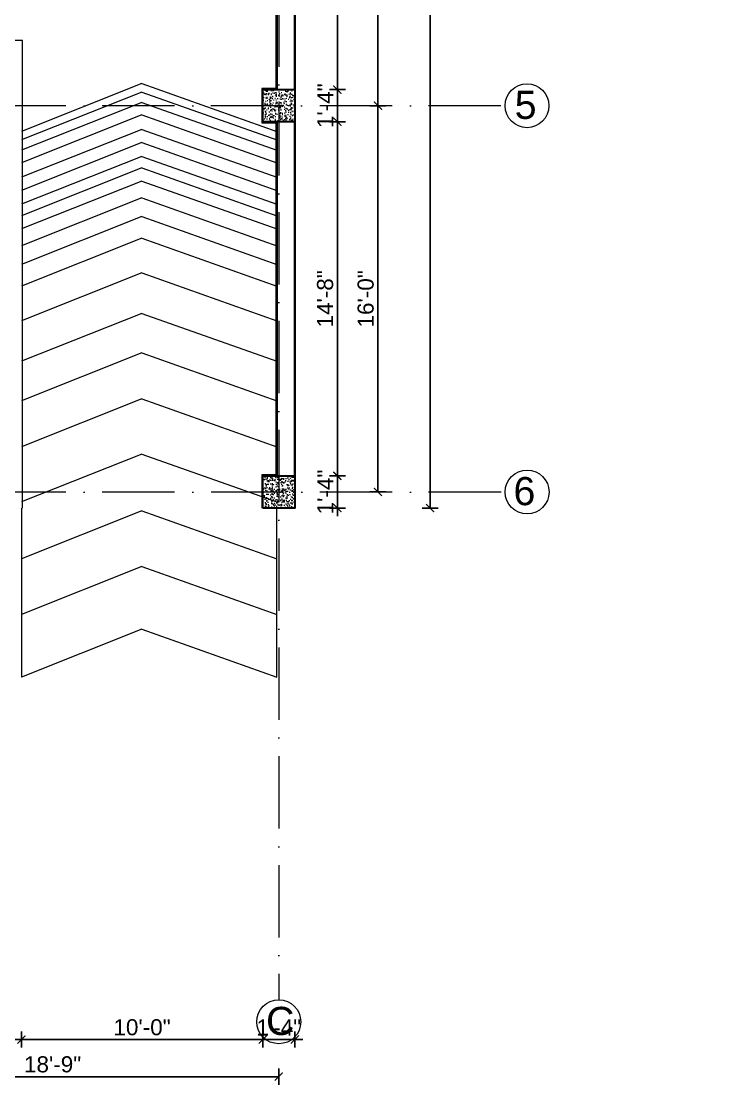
# Model space of a CAD drawing. Header units: inches. Extents: x 10755 to 33653, y -10992 to 10708.
# Drawn here: x 12381 to 12734, y 5936 to 6469 of the extents above; entities that cross this region are included whole.
import ezdxf

# ---------------------------------------------------------------- set-up
doc = ezdxf.new("R2010")
doc.units = ezdxf.units.IN
doc.header["$MEASUREMENT"] = 0
doc.linetypes.add('ACAD_ISO10W100', pattern=[18, 12, -3, 0, -3])
for name, color, linetype, lineweight in [('centerline', 9, 'ACAD_ISO10W100', 5), ('col', 1, 'Continuous', 30), ('dim', 6, 'Continuous', 13), ('dimension center - 8', 134, 'Continuous', 13), ('dimension element- 8', 5, 'Continuous', 13), ('dimension overall - 8', 185, 'Continuous', 13), ('DIMINSION', 5, 'Continuous', 15), ('hatch', 33, 'Continuous', 5), ('hatch- rcc', 252, 'Continuous', 5), ('hatch1', 9, 'Continuous', 5), ('PLASTER', 50, 'Continuous', 9), ('wall', 1, 'Continuous', 35)]:
    doc.layers.add(name, color=color, linetype=linetype, lineweight=lineweight)
doc.layers.add('T-TEXT', color=230, linetype='Continuous')
doc.layers.get('DIMINSION').off()
doc.styles.get("Standard").update_dxf_attribs({"font": 'arial.ttf'})
doc.styles.add('suren', font='times.ttf', dxfattribs={"height": 4})
doc.dimstyles.new('S8', dxfattribs={"dimscale": 8, "dimtxt": 1, "dimasz": 0.5, "dimexe": 0.5, "dimexo": 0.5, "dimgap": 0.25, "dimtad": 1, "dimzin": 3, "dimdsep": 46, "dimlunit": 4, "dimtxsty": 'Standard', "dimblk": 'ARCHTICK', "dimcen": 0, "dimclrd": 256, "dimclre": 256, "dimclrt": 6, "dimadec": 0, "dimazin": 0, "dimtfac": 0.5, "dimtix": 1, "dimtmove": 1, "dimatfit": 3, "dimfxl": 0.5, "dimfxlon": 1, "dimfrac": 1, "dimtolj": 1, "dimtzin": 0, "dimarcsym": 1})

# ---------------------------------------------------------------- blocks, each defined once
blk = doc.blocks.new('ETERWEWE')
at = {"layer": 'hatch- rcc', "linetype": 'Continuous', "ltscale": 30}
h = blk.add_hatch(dxfattribs=at)
h.set_pattern_fill('AR-CONC', color=256, scale=0.5, style=0)
h.set_pattern_definition([(50, (0, 0), (3.586300913, -0.313760675), [0.375, -4.125]), (355, (0, 0), (-0.69375667, 3.76096067), [0.3, -3.3]), (100.4514445, (0.299, -0.026), (2.89254423, 3.447199955), [0.31870096, -3.50571056]), (46.1842, (0, 1), (5.33620665, -0.8275964), [0.5625, -6.1875]), (96.6356355, (0.4447, 0.931), (4.67330973, 4.870593), [0.47805171, -5.2585688]), (351.184164, (0, 1), (4.67330973, 4.870593), [0.45, -4.95]), (21, (0.5, 0.75), (2.98453526, -2.013094453), [0.375, -4.125]), (326, (0.5, 0.75), (1.21657666, 3.625750225), [0.3, -3.3]), (71.4514447, (0.7487, 0.5822), (4.20111188, 1.612655764), [0.31870095, -3.50571056]), (37.5, (0, 0), (0.060799277, 1.664469269), [0, -3.26, 0, -3.35, 0, -3.3125]), (7.5, (0, 0), (1.315347687, 1.97205856), [0, -1.91, 0, -3.185, 0, -1.2625]), (327.5, (-1.115, 0), (2.669112181, -0.112774359), [0, -1.25, 0, -3.9, 0, -5.175]), (317.5, (-1.615, 0), (2.915930847, 0.50052491), [0, -1.625, 0, -2.59, 0, -3.675])])
h.paths.add_polyline_path([(159423.23, -3794.58), (159439.23, -3794.58), (159439.23, -3778.58), (159423.23, -3778.58)])
at = {"layer": 'col', "linetype": 'Continuous', "ltscale": 30}
blk.add_lwpolyline([(159423.23, -3794.58), (159423.23, -3778.58), (159439.23, -3778.58), (159439.23, -3794.58), (159423.23, -3794.58)], dxfattribs=at)
blk = doc.blocks.new('wewerrr')
at = {"layer": 'DIMINSION', "linetype": 'Continuous'}
for p in [(17288.57, -757.81), (17288.57, -757.81), (17288.57, -949.81), (17288.57, -949.81)]:
    blk.add_blockref('ETERWEWE', p, dxfattribs=at)
blk = doc.blocks.new('EWEWRTT')
at = {"layer": 'centerline', "ltscale": 3}
for p, q in [((176719.8, -3623.43), (176719.8, -4988.85)), ((176830.26, -4544.4), (176184.91, -4544.4)), ((176830.31, -4736.4), (176184.95, -4736.4))]:
    blk.add_line(p, q, dxfattribs=at)
at = {"layer": 'centerline', "linetype": 'Continuous'}
for centre in [(176843.23, -4544.4), (176843.28, -4736.4), (176719.8, -4999.76)]:
    blk.add_circle(centre, 10.91, dxfattribs=at)
at = {"layer": 'T-TEXT', "ltscale": 100, "char_height": 14, "width": 12.944, "style": 'suren'}
for s, insert, attachment_point in [('{\\fArial|b0|i0|c0|p34;5}', (176847.97, -4536.96), 3), ('{\\fArial|b0|i0|c0|p34;6}', (176847.37, -4728.96), 3), ('{\\fArial|b0|i0|c0|p34;C}', (176713.44, -4992.32), 1)]:
    blk.add_mtext(s, dxfattribs=dict(at, insert=insert, attachment_point=attachment_point))
blk = doc.blocks.new('_ArchTick')
at = {"color": 0, "const_width": 0.15}
blk.add_lwpolyline([(-0.5, -0.5), (0.5, 0.5)], dxfattribs=at)
blk = doc.blocks.new('*D81')
at = {"layer": 'Defpoints', "color": 0, "transparency": 16777216}
for p in [(12517.04, 6242.82), (12517.04, 6226.82), (12538.17, 6226.82)]:
    blk.add_point(p, dxfattribs=at)
at = {"layer": 'dimension element- 8', "lineweight": -2, "transparency": 16777216}
for p, q in [((12538.17, 6242.82), (12538.17, 6246.82)), ((12534.17, 6242.82), (12542.17, 6242.82)), ((12538.17, 6242.82), (12538.17, 6226.82)), ((12534.17, 6226.82), (12542.17, 6226.82)), ((12538.17, 6226.82), (12538.17, 6222.82))]:
    blk.add_line(p, q, dxfattribs=at)
at = {"layer": 'dimension element- 8', "lineweight": -2, "transparency": 16777216, "xscale": 4, "yscale": 4, "zscale": 4}
for p, rotation in [((12538.17, 6242.82), 270), ((12538.17, 6226.82), 90)]:
    blk.add_blockref('_ArchTick', p, dxfattribs=dict(at, rotation=rotation))
at = {"layer": 'dimension element- 8', "color": 6, "transparency": 16777216, "insert": (12532.16, 6234.82), "char_height": 8, "attachment_point": 5, "rotation": 90}
blk.add_mtext('\\A1;1\'-4"', dxfattribs=at)
blk = doc.blocks.new('*D80')
at = {"layer": 'Defpoints', "color": 0, "transparency": 16777216}
for p in [(12517.04, 6418.82), (12517.04, 6242.82), (12538.17, 6242.82)]:
    blk.add_point(p, dxfattribs=at)
at = {"layer": 'dimension element- 8', "lineweight": -2, "transparency": 16777216}
for p, q in [((12534.17, 6418.82), (12542.17, 6418.82)), ((12538.17, 6418.82), (12538.17, 6242.82)), ((12534.17, 6242.82), (12542.17, 6242.82))]:
    blk.add_line(p, q, dxfattribs=at)
at = {"layer": 'dimension element- 8', "lineweight": -2, "transparency": 16777216, "xscale": 4, "yscale": 4, "zscale": 4}
for p, rotation in [((12538.17, 6418.82), 90), ((12538.17, 6242.82), 270)]:
    blk.add_blockref('_ArchTick', p, dxfattribs=dict(at, rotation=rotation))
at = {"layer": 'dimension element- 8', "color": 6, "transparency": 16777216, "insert": (12532.09, 6330.82), "char_height": 8, "attachment_point": 5, "rotation": 90}
blk.add_mtext('\\A1;14\'-8"', dxfattribs=at)
blk = doc.blocks.new('*D78')
at = {"layer": 'Defpoints', "color": 0, "transparency": 16777216}
for p in [(12517.04, 6658.82), (12517.04, 6434.82), (12538.17, 6434.82)]:
    blk.add_point(p, dxfattribs=at)
at = {"layer": 'dimension element- 8', "lineweight": -2, "transparency": 16777216}
for p, q in [((12534.17, 6658.82), (12542.17, 6658.82)), ((12538.17, 6658.82), (12538.17, 6434.82)), ((12534.17, 6434.82), (12542.17, 6434.82))]:
    blk.add_line(p, q, dxfattribs=at)
at = {"layer": 'dimension element- 8', "lineweight": -2, "transparency": 16777216, "xscale": 4, "yscale": 4, "zscale": 4}
for p, rotation in [((12538.17, 6658.82), 90), ((12538.17, 6434.82), 270)]:
    blk.add_blockref('_ArchTick', p, dxfattribs=dict(at, rotation=rotation))
at = {"layer": 'dimension element- 8', "color": 6, "transparency": 16777216, "insert": (12532.09, 6546.82), "char_height": 8, "attachment_point": 5, "rotation": 90}
blk.add_mtext('\\A1;18\'-8"', dxfattribs=at)
blk = doc.blocks.new('*D79')
at = {"layer": 'Defpoints', "color": 0, "transparency": 16777216}
for p in [(12517.04, 6434.82), (12517.04, 6418.82), (12538.17, 6418.82)]:
    blk.add_point(p, dxfattribs=at)
at = {"layer": 'dimension element- 8', "lineweight": -2, "transparency": 16777216}
for p, q in [((12538.17, 6434.82), (12538.17, 6438.82)), ((12534.17, 6434.82), (12542.17, 6434.82)), ((12538.17, 6434.82), (12538.17, 6418.82)), ((12534.17, 6418.82), (12542.17, 6418.82)), ((12538.17, 6418.82), (12538.17, 6414.82))]:
    blk.add_line(p, q, dxfattribs=at)
at = {"layer": 'dimension element- 8', "lineweight": -2, "transparency": 16777216, "xscale": 4, "yscale": 4, "zscale": 4}
for p, rotation in [((12538.17, 6434.82), 270), ((12538.17, 6418.82), 90)]:
    blk.add_blockref('_ArchTick', p, dxfattribs=dict(at, rotation=rotation))
at = {"layer": 'dimension element- 8', "color": 6, "transparency": 16777216, "insert": (12532.16, 6426.82), "char_height": 8, "attachment_point": 5, "rotation": 90}
blk.add_mtext('\\A1;1\'-4"', dxfattribs=at)
blk = doc.blocks.new('*D545')
at = {"layer": 'Defpoints', "color": 0, "transparency": 16777216}
for p in [(12517.04, 6666.82), (12517.04, 6426.82), (12558.34, 6426.82)]:
    blk.add_point(p, dxfattribs=at)
at = {"layer": 'dimension center - 8', "lineweight": -2, "transparency": 16777216}
for p, q in [((12554.34, 6666.82), (12562.34, 6666.82)), ((12558.34, 6666.82), (12558.34, 6426.82)), ((12554.34, 6426.82), (12562.34, 6426.82))]:
    blk.add_line(p, q, dxfattribs=at)
at = {"layer": 'dimension center - 8', "lineweight": -2, "transparency": 16777216, "xscale": 4, "yscale": 4, "zscale": 4}
for p, rotation in [((12558.34, 6666.82), 90), ((12558.34, 6426.82), 270)]:
    blk.add_blockref('_ArchTick', p, dxfattribs=dict(at, rotation=rotation))
at = {"layer": 'dimension center - 8', "color": 6, "transparency": 16777216, "insert": (12552.26, 6546.82), "char_height": 8, "attachment_point": 5, "rotation": 90}
blk.add_mtext('\\A1;20\'-0"', dxfattribs=at)
blk = doc.blocks.new('*D546')
at = {"layer": 'Defpoints', "color": 0, "transparency": 16777216}
for p in [(12517.04, 6426.82), (12517.04, 6234.82), (12558.34, 6234.82)]:
    blk.add_point(p, dxfattribs=at)
at = {"layer": 'dimension center - 8', "lineweight": -2, "transparency": 16777216}
for p, q in [((12554.34, 6426.82), (12562.34, 6426.82)), ((12558.34, 6426.82), (12558.34, 6234.82)), ((12554.34, 6234.82), (12562.34, 6234.82))]:
    blk.add_line(p, q, dxfattribs=at)
at = {"layer": 'dimension center - 8', "lineweight": -2, "transparency": 16777216, "xscale": 4, "yscale": 4, "zscale": 4}
for p, rotation in [((12558.34, 6426.82), 90), ((12558.34, 6234.82), 270)]:
    blk.add_blockref('_ArchTick', p, dxfattribs=dict(at, rotation=rotation))
at = {"layer": 'dimension center - 8', "color": 6, "transparency": 16777216, "insert": (12552.26, 6330.82), "char_height": 8, "attachment_point": 5, "rotation": 90}
blk.add_mtext('\\A1;16\'-0"', dxfattribs=at)
blk = doc.blocks.new('*D547')
at = {"layer": 'Defpoints', "color": 0, "transparency": 16777216}
for p in [(12517.04, 7225.82), (12584.28, 7225.82), (12517.04, 6226.82)]:
    blk.add_point(p, dxfattribs=at)
at = {"layer": 'dimension overall - 8', "lineweight": -2, "transparency": 16777216}
for p, q in [((12580.28, 7225.82), (12588.28, 7225.82)), ((12584.28, 6226.82), (12584.28, 7225.82)), ((12580.28, 6226.82), (12588.28, 6226.82))]:
    blk.add_line(p, q, dxfattribs=at)
at = {"layer": 'dimension overall - 8', "lineweight": -2, "transparency": 16777216, "xscale": 4, "yscale": 4, "zscale": 4}
for p, rotation in [((12584.28, 7225.82), 90), ((12584.28, 6226.82), 270)]:
    blk.add_blockref('_ArchTick', p, dxfattribs=dict(at, rotation=rotation))
at = {"layer": 'dimension overall - 8', "color": 6, "transparency": 16777216, "insert": (12578.19, 6726.32), "char_height": 8, "attachment_point": 5, "rotation": 90}
blk.add_mtext('\\A1;83\'-3"', dxfattribs=at)
blk = doc.blocks.new('*D743')
at = {"layer": 'Defpoints', "color": 0, "transparency": 16777216}
for p in [(12509.04, 6049.63), (12284.09, 5980.56), (12509.04, 5944.19)]:
    blk.add_point(p, dxfattribs=at)
at = {"layer": 'dimension center - 8', "lineweight": -2, "transparency": 16777216}
for p, q in [((12284.09, 5948.19), (12284.09, 5940.19)), ((12509.04, 5948.19), (12509.04, 5940.19)), ((12284.09, 5944.19), (12509.04, 5944.19))]:
    blk.add_line(p, q, dxfattribs=at)
at = {"layer": 'dimension center - 8', "lineweight": -2, "transparency": 16777216, "xscale": 4, "yscale": 4, "zscale": 4, "rotation": 180}
blk.add_blockref('_ArchTick', (12284.09, 5944.19), dxfattribs=at)
at = {"layer": 'dimension center - 8', "lineweight": -2, "transparency": 16777216, "xscale": 4, "yscale": 4, "zscale": 4}
blk.add_blockref('_ArchTick', (12509.04, 5944.19), dxfattribs=at)
at = {"layer": 'dimension center - 8', "color": 6, "transparency": 16777216, "insert": (12396.56, 5950.28), "char_height": 8, "attachment_point": 5}
blk.add_mtext('\\A1;18\'-9"', dxfattribs=at)
blk = doc.blocks.new('*D744')
at = {"layer": 'Defpoints', "color": 0, "transparency": 16777216}
for p in [(12517.04, 6226.82), (12099.09, 5987.15), (12099.09, 5928.28)]:
    blk.add_point(p, dxfattribs=at)
at = {"layer": 'dimension overall - 8', "lineweight": -2, "transparency": 16777216}
for p, q in [((12099.09, 5932.28), (12099.09, 5924.28)), ((12517.04, 5932.28), (12517.04, 5924.28)), ((12517.04, 5928.28), (12099.09, 5928.28))]:
    blk.add_line(p, q, dxfattribs=at)
at = {"layer": 'dimension overall - 8', "lineweight": -2, "transparency": 16777216, "xscale": 4, "yscale": 4, "zscale": 4, "rotation": 180}
blk.add_blockref('_ArchTick', (12099.09, 5928.28), dxfattribs=at)
at = {"layer": 'dimension overall - 8', "lineweight": -2, "transparency": 16777216, "xscale": 4, "yscale": 4, "zscale": 4}
blk.add_blockref('_ArchTick', (12517.04, 5928.28), dxfattribs=at)
at = {"layer": 'dimension overall - 8', "color": 6, "transparency": 16777216, "insert": (12308.06, 5934.36), "char_height": 8, "attachment_point": 5}
blk.add_mtext('\\A1;34\'-10"', dxfattribs=at)
blk = doc.blocks.new('*D802')
at = {"layer": 'Defpoints', "color": 0, "transparency": 16777216}
for p in [(12381.03, 6226.82), (12292.09, 5987.15), (12381.03, 5962.63)]:
    blk.add_point(p, dxfattribs=at)
at = {"layer": 'dimension element- 8', "lineweight": -2, "transparency": 16777216}
for p, q in [((12292.09, 5966.63), (12292.09, 5958.63)), ((12381.03, 5966.63), (12381.03, 5958.63)), ((12292.09, 5962.63), (12381.03, 5962.63))]:
    blk.add_line(p, q, dxfattribs=at)
at = {"layer": 'dimension element- 8', "lineweight": -2, "transparency": 16777216, "xscale": 4, "yscale": 4, "zscale": 4, "rotation": 180}
blk.add_blockref('_ArchTick', (12292.09, 5962.63), dxfattribs=at)
at = {"layer": 'dimension element- 8', "lineweight": -2, "transparency": 16777216, "xscale": 4, "yscale": 4, "zscale": 4}
blk.add_blockref('_ArchTick', (12381.03, 5962.63), dxfattribs=at)
at = {"layer": 'dimension element- 8', "color": 6, "transparency": 16777216, "insert": (12336.56, 5968.69), "char_height": 8, "attachment_point": 5}
blk.add_mtext('\\A1;7\'-5"', dxfattribs=at)
blk = doc.blocks.new('*D804')
at = {"layer": 'Defpoints', "color": 0, "transparency": 16777216}
for p in [(12501.04, 6226.82), (12517.04, 6226.82), (12517.04, 5962.63)]:
    blk.add_point(p, dxfattribs=at)
at = {"layer": 'dimension element- 8', "lineweight": -2, "transparency": 16777216}
for p, q in [((12501.04, 5966.63), (12501.04, 5958.63)), ((12517.04, 5966.63), (12517.04, 5958.63)), ((12501.04, 5962.63), (12497.04, 5962.63)), ((12501.04, 5962.63), (12517.04, 5962.63)), ((12517.04, 5962.63), (12521.04, 5962.63))]:
    blk.add_line(p, q, dxfattribs=at)
at = {"layer": 'dimension element- 8', "lineweight": -2, "transparency": 16777216, "xscale": 4, "yscale": 4, "zscale": 4}
blk.add_blockref('_ArchTick', (12501.04, 5962.63), dxfattribs=at)
at = {"layer": 'dimension element- 8', "lineweight": -2, "transparency": 16777216, "xscale": 4, "yscale": 4, "zscale": 4, "rotation": 180}
blk.add_blockref('_ArchTick', (12517.04, 5962.63), dxfattribs=at)
at = {"layer": 'dimension element- 8', "color": 6, "transparency": 16777216, "insert": (12509.04, 5968.64), "char_height": 8, "attachment_point": 5}
blk.add_mtext('\\A1;1\'-4"', dxfattribs=at)
blk = doc.blocks.new('*D803')
at = {"layer": 'Defpoints', "color": 0, "transparency": 16777216}
for p in [(12381.03, 6226.82), (12501.04, 6226.82), (12501.04, 5962.63)]:
    blk.add_point(p, dxfattribs=at)
at = {"layer": 'dimension element- 8', "lineweight": -2, "transparency": 16777216}
for p, q in [((12381.03, 5966.63), (12381.03, 5958.63)), ((12501.04, 5966.63), (12501.04, 5958.63)), ((12381.03, 5962.63), (12501.04, 5962.63))]:
    blk.add_line(p, q, dxfattribs=at)
at = {"layer": 'dimension element- 8', "lineweight": -2, "transparency": 16777216, "xscale": 4, "yscale": 4, "zscale": 4, "rotation": 180}
blk.add_blockref('_ArchTick', (12381.03, 5962.63), dxfattribs=at)
at = {"layer": 'dimension element- 8', "lineweight": -2, "transparency": 16777216, "xscale": 4, "yscale": 4, "zscale": 4}
blk.add_blockref('_ArchTick', (12501.04, 5962.63), dxfattribs=at)
at = {"layer": 'dimension element- 8', "color": 6, "transparency": 16777216, "insert": (12441.04, 5968.71), "char_height": 8, "attachment_point": 5}
blk.add_mtext('\\A1;10\'-0"', dxfattribs=at)
blk = doc.blocks.new('*D2854')
at = {"layer": 'Defpoints', "color": 0, "transparency": 16777216}
for p in [(12290.83, 10334.91), (12708.78, 10278.25), (12290.83, 3498.13)]:
    blk.add_point(p, dxfattribs=at)
at = {"layer": 'dim', "lineweight": -2, "transparency": 16777216}
for p, q in [((12290.83, 10330.91), (12290.83, 10338.91)), ((12708.78, 10334.91), (12290.83, 10334.91)), ((12708.78, 10330.91), (12708.78, 10338.91))]:
    blk.add_line(p, q, dxfattribs=at)
at = {"layer": 'dim', "lineweight": -2, "transparency": 16777216, "xscale": 4, "yscale": 4, "zscale": 4, "rotation": 180}
blk.add_blockref('_ArchTick', (12290.83, 10334.91), dxfattribs=at)
at = {"layer": 'dim', "lineweight": -2, "transparency": 16777216, "xscale": 4, "yscale": 4, "zscale": 4}
blk.add_blockref('_ArchTick', (12708.78, 10334.91), dxfattribs=at)
at = {"layer": 'dim', "color": 6, "transparency": 16777216, "insert": (12499.8, 10340.99), "char_height": 8, "attachment_point": 5}
blk.add_mtext('\\A1;34\'-10"', dxfattribs=at)
blk = doc.blocks.new('*D3622')
at = {"layer": 'Defpoints', "color": 0, "transparency": 16777216}
for p in [(10864.08, 6434.82), (31531.53, 6434.82), (31551.39, 6095.11)]:
    blk.add_point(p, dxfattribs=at)
at = {"layer": 'dim', "lineweight": -2, "transparency": 16777216}
for p, q in [((31527.53, 6434.82), (31535.53, 6434.82)), ((31531.53, 6095.11), (31531.53, 6434.82)), ((31535.53, 6095.11), (31527.53, 6095.11))]:
    blk.add_line(p, q, dxfattribs=at)
at = {"layer": 'dim', "lineweight": -2, "transparency": 16777216, "xscale": 4, "yscale": 4, "zscale": 4}
for p, rotation in [((31531.53, 6434.82), 90), ((31531.53, 6095.11), 270)]:
    blk.add_blockref('_ArchTick', p, dxfattribs=dict(at, rotation=rotation))
at = {"layer": 'dim', "color": 6, "transparency": 16777216, "insert": (31525.42, 6264.96), "char_height": 8, "attachment_point": 5, "rotation": 90}
blk.add_mtext('\\A1;28\'-3{\\H0.500000x;\\S3#4;}"', dxfattribs=at)

msp = doc.modelspace()

# ---------------------------------------------------------------- linework, layer by layer
at = {"layer": 'Defpoints'}
for points in [[(12508.036, 6434.819), (12501.036, 6434.819), (12501.036, 6418.819), (12508.036, 6418.819)], [(12508.036, 6242.819), (12501.036, 6242.819), (12501.036, 6226.819)]]:
    msp.add_lwpolyline(points, dxfattribs=at)
at = {"layer": 'hatch1', "linetype": 'Continuous', "ltscale": 30}
for p, q in [((12516.888, 6632.82), (12516.888, 6434.819)), ((12440.983, 6437.819), (12381.062, 6414.017)), ((12440.983, 6437.819), (12508.062, 6414.017)), ((12440.983, 6433.628), (12381.062, 6409.826)), ((12440.983, 6433.628), (12508.062, 6409.826)), ((12440.983, 6428.506), (12381.062, 6404.704)), ((12440.983, 6428.506), (12508.062, 6404.704)), ((12440.983, 6422.306), (12381.062, 6398.504)), ((12440.983, 6422.306), (12508.062, 6398.504)), ((12440.983, 6415.073), (12381.062, 6391.271)), ((12440.983, 6415.073), (12508.062, 6391.271)), ((12440.983, 6408.529), (12381.062, 6384.727)), ((12440.983, 6408.529), (12508.062, 6384.727)), ((12440.983, 6401.64), (12381.062, 6377.839)), ((12440.983, 6401.64), (12508.062, 6377.839)), ((12440.983, 6395.918), (12381.062, 6372.116)), ((12440.983, 6395.918), (12508.062, 6372.116)), ((12440.983, 6389.398), (12381.062, 6365.597)), ((12440.983, 6389.398), (12508.062, 6365.597)), ((12440.983, 6381.016), (12381.062, 6357.215)), ((12440.983, 6381.016), (12508.062, 6357.215)), ((12440.983, 6371.703), (12381.062, 6347.901)), ((12440.983, 6371.703), (12508.062, 6347.901)), ((12440.983, 6360.993), (12381.062, 6337.191)), ((12440.983, 6360.993), (12508.062, 6337.191)), ((12440.983, 6343.763), (12381.062, 6319.961)), ((12440.983, 6343.763), (12508.062, 6319.961)), ((12440.983, 6323.605), (12381.062, 6299.803)), ((12440.983, 6323.605), (12508.062, 6299.803)), ((12440.983, 6303.995), (12381.062, 6280.194)), ((12440.983, 6303.995), (12508.062, 6280.194)), ((12440.983, 6281.118), (12381.062, 6257.316)), ((12440.983, 6281.118), (12508.062, 6257.316)), ((12440.983, 6253.703), (12381.062, 6229.902)), ((12440.983, 6253.703), (12508.062, 6229.902)), ((12381.034, 6226.819), (12381.062, 6142.841)), ((12440.983, 6225.379), (12381.062, 6201.577)), ((12440.983, 6225.379), (12508.062, 6201.577)), ((12508.062, 6142.841), (12508.036, 6226.819)), ((12440.983, 6197.716), (12381.062, 6173.914)), ((12440.983, 6197.716), (12508.062, 6173.914)), ((12440.983, 6166.642), (12381.062, 6142.841)), ((12440.983, 6166.642), (12508.062, 6142.841))]:
    msp.add_line(p, q, dxfattribs=at)
at = {"layer": 'PLASTER'}
for points in [[(12431.036, 6868.571), (12421.536, 6868.571), (12421.536, 6848.319), (12500.536, 6848.319), (12500.536, 6843.319), (12507.536, 6843.319), (12507.536, 6675.319), (12500.457, 6675.319), (12500.457, 6658.319), (12507.536, 6658.319), (12507.536, 6435.319), (12500.536, 6435.319), (12500.536, 6418.319), (12507.536, 6418.319), (12507.536, 6243.319), (12500.536, 6243.319), (12500.536, 6226.819)], [(12381.534, 6226.819), (12381.534, 6459.319), (12373.534, 6459.319), (12373.534, 6234.319), (12292.589, 6234.319), (12292.589, 6243.319), (12275.589, 6243.319), (12275.589, 6226.319), (12284.589, 6226.319), (12284.589, 5994.65), (12106.589, 5994.65)]]:
    msp.add_lwpolyline(points, dxfattribs=at)
at = {"layer": 'wall', "linetype": 'Continuous', "ltscale": 30}
for p, q in [((12508.036, 6434.819), (12508.036, 6658.819)), ((12517.036, 6434.819), (12517.036, 6658.819)), ((12508.036, 6418.819), (12508.036, 6242.819)), ((12517.036, 6418.819), (12517.036, 6242.819))]:
    msp.add_line(p, q, dxfattribs=at)

# ---------------------------------------------------------------- block references
at = {"layer": 'hatch', "linetype": 'Continuous'}
msp.add_blockref('EWEWRTT', (-164210.76, 10971.215), dxfattribs=at)
at = {"layer": 'wall', "linetype": 'Continuous'}
msp.add_blockref('wewerrr', (-164210.76, 10971.215), dxfattribs=at)

# ---------------------------------------------------------------- dimensions: what is measured, and where the dimension line sits
at = {"layer": 'dim'}
dim = msp.add_linear_dim(base=(12290.828, 10334.906), p1=(12708.775, 10278.246), p2=(12290.828, 3498.131), dimstyle='S8', dxfattribs=at)
dim.commit()
dim.dimension.update_dxf_attribs({"geometry": '*D2854', "text_midpoint": (12499.801, 10340.993)})
dim = msp.add_linear_dim(base=(31531.53, 6434.819), p1=(31551.386, 6095.11), p2=(10864.084, 6434.819), angle=270, dimstyle='S8', dxfattribs=at)
dim.commit()
dim.dimension.update_dxf_attribs({"geometry": '*D3622', "text_midpoint": (31525.415, 6264.964)})
at = {"layer": 'dimension center - 8'}
for base, p1, p2, picture, middle in [((12558.341, 6426.819), (12517.036, 6666.819), (12517.036, 6426.819), '*D545', (12552.256, 6546.819)), ((12558.341, 6234.819), (12517.036, 6426.819), (12517.036, 6234.819), '*D546', (12552.256, 6330.819))]:
    dim = msp.add_linear_dim(base=base, p1=p1, p2=p2, angle=90, dimstyle='S8', dxfattribs=at)
    dim.commit()
    dim.dimension.update_dxf_attribs({"geometry": picture, "text_midpoint": middle})
dim = msp.add_linear_dim(base=(12509.036, 5944.194), p1=(12284.089, 5980.557), p2=(12509.036, 6049.634), dimstyle='S8', dxfattribs=at)
dim.commit()
dim.dimension.update_dxf_attribs({"geometry": '*D743', "text_midpoint": (12396.562, 5950.279)})
at = {"layer": 'dimension element- 8'}
for base, p1, p2, picture, middle in [((12538.174, 6434.819), (12517.036, 6658.819), (12517.036, 6434.819), '*D78', (12532.09, 6546.819)), ((12538.174, 6418.819), (12517.036, 6434.819), (12517.036, 6418.819), '*D79', (12532.158, 6426.819)), ((12538.174, 6242.819), (12517.036, 6418.819), (12517.036, 6242.819), '*D80', (12532.09, 6330.819)), ((12538.174, 6226.819), (12517.036, 6242.819), (12517.036, 6226.819), '*D81', (12532.158, 6234.819))]:
    dim = msp.add_linear_dim(base=base, p1=p1, p2=p2, angle=90, dimstyle='S8', dxfattribs=at)
    dim.commit()
    dim.dimension.update_dxf_attribs({"geometry": picture, "text_midpoint": middle})
for base, p1, p2, picture, middle in [((12381.0343, 5962.6256), (12292.0888, 5987.1501), (12381.0343, 6226.8188), '*D802', (12336.5615, 5968.6938)), ((12501.036, 5962.626), (12381.034, 6226.819), (12501.036, 6226.819), '*D803', (12441.035, 5968.71)), ((12517.036, 5962.626), (12501.036, 6226.819), (12517.036, 6226.819), '*D804', (12509.036, 5968.642))]:
    dim = msp.add_linear_dim(base=base, p1=p1, p2=p2, dimstyle='S8', dxfattribs=at)
    dim.commit()
    dim.dimension.update_dxf_attribs({"geometry": picture, "text_midpoint": middle})
at = {"layer": 'dimension overall - 8'}
dim = msp.add_linear_dim(base=(12584.278, 7225.819), p1=(12517.036, 6226.819), p2=(12517.038, 7225.819), angle=90, dimstyle='S8', dxfattribs=at)
dim.commit()
dim.dimension.update_dxf_attribs({"geometry": '*D547', "text_midpoint": (12578.191, 6726.319)})
dim = msp.add_linear_dim(base=(12099.089, 5928.277), p1=(12517.036, 6226.819), p2=(12099.089, 5987.15), dimstyle='S8', dxfattribs=at)
dim.commit()
dim.dimension.update_dxf_attribs({"geometry": '*D744', "text_midpoint": (12308.062, 5934.364)})

doc.saveas('drawing.dxf')
